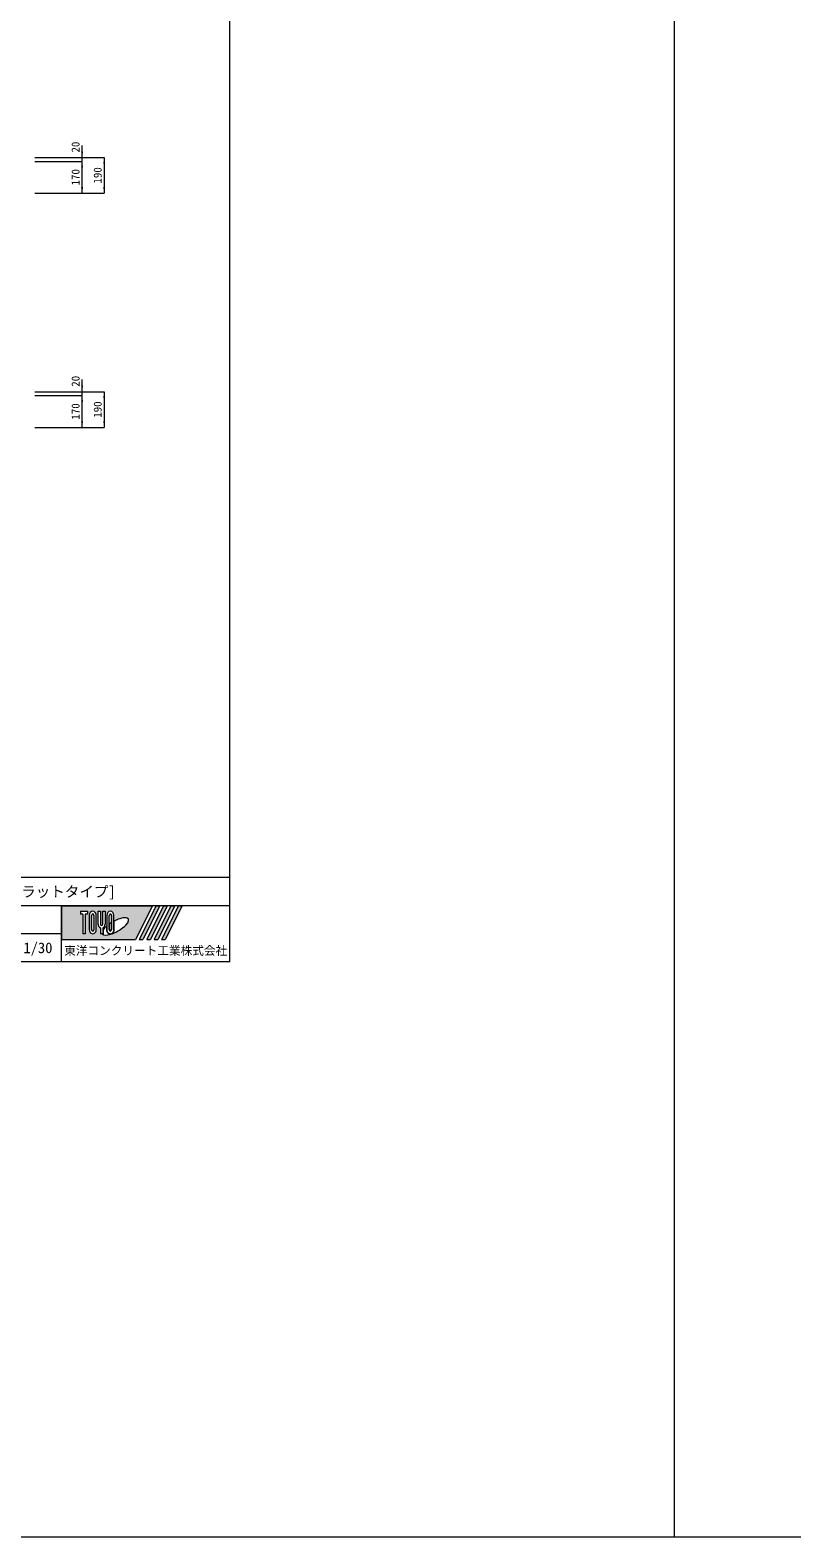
# Model space of a CAD drawing. Units: millimetres at full size, sheet at 1:30; some dimension numbers follow another scale. Extents: x -4102 to 27491, y 36580 to 52719.
# Drawn here: x 13523 to 17589, y 36580 to 44623 of the extents above; entities that cross this region are included whole.
import ezdxf
from ezdxf.enums import TextEntityAlignment as Align

# ---------------------------------------------------------------- set-up
doc = ezdxf.new("R2010")
doc.units = ezdxf.units.MM
doc.header["$LTSCALE"] = 30
for name, color, linetype, lineweight in [('0_2', 7, 'Continuous', 20), ('寸法線', 7, 'Continuous', 9), ('枠', 5, 'Continuous', 5)]:
    doc.layers.add(name, color=color, linetype=linetype, lineweight=lineweight)
doc.styles.add('ＭＳ ゴシック', font='')
doc.styles.get('ＭＳ ゴシック').set_extended_font_data('MS Gothic')

# ---------------------------------------------------------------- blocks, each defined once
blk = doc.blocks.new('filled_arrow')
at = {"color": 0, "linetype": 'Continuous', "lineweight": -2}
blk.add_solid([(7.5, 1.25), (0, 0), (7.5, -1.25)], dxfattribs=at)

msp = doc.modelspace()

# ---------------------------------------------------------------- hatches: boundary and pattern name
at = {"layer": '枠'}
h = msp.add_hatch(color=7, dxfattribs=at)
h.paths.add_polyline_path([(13689.46, 39949.23), (13689.46, 39769.23), (14085.46, 39769.23), (14175.46, 39949.23)])
edge = h.paths.add_edge_path(flags=16)
edge.add_ellipse((13976.98, 39838.43), major_axis=(70.52378, 39.47493), ratio=0.3471473354720696, start_angle=-144.31121600981214, end_angle=72.18990336618737, ccw=False)
edge.add_ellipse((13950.87, 39821.38), major_axis=(-0, 24), ratio=0.8463541666666666, start_angle=-160.70345628560457, end_angle=-90.00000000005912)
edge.add_line((13971.18, 39821.38), (13971.18, 39867.13))
edge = h.paths.add_edge_path(flags=16)
edge.add_ellipse((13950.87, 39897.08), major_axis=(-0, 22.15385), ratio=0.8463541725441261, start_angle=-90.00000000000125, end_angle=89.99999999999869, ccw=False)
edge.add_line((13969.62, 39897.08), (13969.62, 39821.38))
edge.add_ellipse((13950.87, 39821.38), major_axis=(0, 22.15385), ratio=0.8463541725441261, start_angle=90.00000000003172, end_angle=-89.99999999996805, ccw=False)
edge.add_line((13932.12, 39821.38), (13932.12, 39897.08))
edge = h.paths.add_edge_path(flags=16)
edge.add_line((13957.12, 39897.08), (13957.12, 39821.38))
edge.add_ellipse((13950.87, 39821.38), major_axis=(-0, 7.38462), ratio=0.8463542107476151, start_angle=89.9999999999576, end_angle=-90.00000000004258, ccw=False)
edge.add_line((13944.62, 39821.38), (13944.62, 39897.08))
edge.add_ellipse((13950.87, 39897.08), major_axis=(-0, 7.38462), ratio=0.8463542107476151, start_angle=-90.00000000008515, end_angle=89.9999999999153, ccw=False)
edge = h.paths.add_edge_path(flags=16)
edge.add_line((13955.56, 39858.39), (13955.56, 39821.38))
edge.add_ellipse((13950.87, 39821.38), major_axis=(0, 5.53846), ratio=0.8463540961371586, start_angle=90.00000000015052, end_angle=-89.99999999984993, ccw=False)
edge.add_line((13946.18, 39821.38), (13946.18, 39852.33))
edge.add_ellipse((13976.98, 39838.43), major_axis=(70.52378, 39.47493), ratio=0.3471473354720695, start_angle=107.79174171423458, end_angle=126.47131871371656, ccw=False)
edge = h.paths.add_edge_path(flags=16)
edge.add_line((13922.74, 39919.23), (13922.74, 39851.38))
edge.add_ellipse((13903.99, 39851.38), major_axis=(0, 22.15385), ratio=0.8463541725441261, start_angle=-163.34116638240073, end_angle=-89.99999999998937, ccw=False)
edge.add_line((13910.24, 39830.5), (13910.24, 39799.23))
edge.add_line((13910.24, 39799.23), (13897.74, 39799.23))
edge.add_line((13897.74, 39799.23), (13897.74, 39830.5))
edge.add_ellipse((13903.99, 39851.38), major_axis=(-0, 22.15385), ratio=0.8463541725441261, start_angle=89.99999999998931, end_angle=163.3411663824007, ccw=False)
edge.add_line((13885.24, 39851.38), (13885.24, 39919.23))
edge.add_line((13885.24, 39919.23), (13897.74, 39919.23))
edge.add_line((13897.74, 39919.23), (13897.74, 39851.38))
edge.add_ellipse((13903.99, 39851.38), major_axis=(0, 7.38462), ratio=0.8463542107476151, start_angle=90.00000000002824, end_angle=-89.99999999997169)
edge.add_line((13910.24, 39851.38), (13910.24, 39919.23))
edge.add_line((13910.24, 39919.23), (13922.74, 39919.23))
edge = h.paths.add_edge_path(flags=16)
edge.add_line((13930.56, 39840.49), (13930.56, 39821.38))
edge.add_ellipse((13950.87, 39821.38), major_axis=(0, 24), ratio=0.8463541666666666, start_angle=90.00000000002913, end_angle=-171.54427005146601)
edge.add_ellipse((13976.98, 39838.43), major_axis=(70.52378, 39.47493), ratio=0.34714733547206955, start_angle=-178.6495357247078, end_angle=-148.29244213021866, ccw=False)
edge.add_line((13907.55, 39797.38), (13911.81, 39797.38))
edge.add_line((13911.81, 39797.38), (13911.81, 39820.78))
edge.add_ellipse((13976.98, 39838.43), major_axis=(70.52378, 39.47493), ratio=0.34714733547206955, start_angle=148.21912047118607, end_angle=165.90812170313276, ccw=False)
edge = h.paths.add_edge_path(flags=16)
edge.add_ellipse((13857.12, 39897.08), major_axis=(0, 22.15385), ratio=0.8463541725441261, start_angle=-89.99999999996345, end_angle=90.00000000003638, ccw=False)
edge.add_line((13875.87, 39897.08), (13875.87, 39821.38))
edge.add_ellipse((13857.12, 39821.38), major_axis=(-0, 22.15385), ratio=0.8463541725441261, start_angle=89.99999999999397, end_angle=-90.00000000000591, ccw=False)
edge.add_line((13838.37, 39821.38), (13838.37, 39897.08))
edge = h.paths.add_edge_path(flags=16)
edge.add_line((13863.37, 39897.08), (13863.37, 39821.38))
edge.add_ellipse((13857.12, 39821.38), major_axis=(0, 7.38462), ratio=0.8463542107476151, start_angle=90.00000000004229, end_angle=-89.99999999995748, ccw=False)
edge.add_line((13850.87, 39821.38), (13850.87, 39897.08))
edge.add_ellipse((13857.12, 39897.08), major_axis=(-0, 7.38462), ratio=0.8463542107476151, start_angle=-90.00000000008515, end_angle=89.9999999999153, ccw=False)
h.paths.add_polyline_path([(13828.99, 39919.23), (13828.99, 39904.46), (13816.49, 39904.46), (13816.49, 39799.23), (13803.99, 39799.23), (13803.99, 39904.46), (13791.49, 39904.46), (13791.49, 39919.23)], flags=16)
for points in [[(14105.26, 39769.23), (14125.06, 39769.23), (14215.06, 39949.23), (14195.26, 39949.23)], [(14254.66, 39949.23), (14234.86, 39949.23), (14144.86, 39769.23), (14164.66, 39769.23)], [(14294.26, 39949.23), (14274.46, 39949.23), (14184.46, 39769.23), (14204.26, 39769.23)], [(14333.86, 39949.23), (14314.06, 39949.23), (14224.06, 39769.23), (14243.86, 39769.23)]]:
    msp.add_hatch(color=7, dxfattribs=at).paths.add_polyline_path(points)

# ---------------------------------------------------------------- linework, layer by layer
at = {"layer": '0_2', "color": 1}
for p, q in [((16960.02, 51118.18), (16960.02, 36580.28)), ((6428.91, 36580.28), (16960.02, 36580.28)), ((16960.02, 36580.28), (27491.14, 36580.28))]:
    msp.add_line(p, q, dxfattribs=at)
at = {"layer": '寸法線'}
for p, q in [((13800.03, 43889.76), (13800.03, 44007.26)), ((13547.53, 43942.26), (13918.03, 43942.26)), ((13547.53, 43942.26), (13800.03, 43942.26)), ((13547.53, 43922.26), (13800.03, 43922.26)), ((13547.53, 43922.26), (13800.03, 43922.26)), ((13800.03, 43752.26), (13800.03, 43922.26)), ((13918.03, 43942.26), (13918.03, 43752.26)), ((13547.53, 43752.26), (13918.03, 43752.26)), ((13547.53, 43752.26), (13800.03, 43752.26)), ((13800.03, 42639.76), (13800.03, 42757.26)), ((13547.53, 42692.26), (13918.03, 42692.26)), ((13547.53, 42692.26), (13800.03, 42692.26)), ((13547.53, 42672.26), (13800.03, 42672.26)), ((13547.53, 42672.26), (13800.03, 42672.26)), ((13800.03, 42502.26), (13800.03, 42672.26)), ((13918.03, 42692.26), (13918.03, 42502.26)), ((13547.53, 42502.26), (13918.03, 42502.26)), ((13547.53, 42502.26), (13800.03, 42502.26))]:
    msp.add_line(p, q, dxfattribs=at)
at = {"layer": '枠', "lineweight": 20}
for p, q in [((14589.46, 39649.23), (14589.46, 48049.23)), ((14589.46, 40099.23), (11590.86, 40099.23)), ((14589.46, 39949.23), (11590.86, 39949.23)), ((13689.46, 39649.23), (13689.46, 39949.23)), ((13689.46, 39799.23), (11590.86, 39799.23)), ((14589.46, 39649.23), (8799.46, 39649.23))]:
    msp.add_line(p, q, dxfattribs=at)
at = {"layer": '枠'}
for p, q in [((13689.46, 39949.23), (14175.46, 39949.23)), ((13689.46, 39949.23), (13689.46, 39769.23)), ((13791.49, 39919.23), (13828.99, 39919.23)), ((13791.49, 39919.23), (13791.49, 39904.46)), ((13803.99, 39904.46), (13791.49, 39904.46)), ((13803.99, 39904.46), (13803.99, 39799.23)), ((13828.99, 39904.46), (13816.49, 39904.46)), ((13816.49, 39904.46), (13816.49, 39799.23)), ((13828.99, 39919.23), (13828.99, 39904.46)), ((13838.37, 39897.08), (13838.37, 39821.38)), ((13850.87, 39821.38), (13850.87, 39897.08)), ((13863.37, 39897.08), (13863.37, 39821.38)), ((13875.87, 39821.38), (13875.87, 39897.08)), ((13885.24, 39851.38), (13885.24, 39919.23)), ((13885.24, 39919.23), (13897.74, 39919.23)), ((13897.74, 39919.23), (13897.74, 39851.38)), ((13910.24, 39851.38), (13910.24, 39919.23)), ((13910.24, 39919.23), (13922.74, 39919.23)), ((13922.74, 39919.23), (13922.74, 39851.38)), ((13932.12, 39897.08), (13932.12, 39821.38)), ((13944.62, 39821.38), (13944.62, 39897.08)), ((13957.12, 39897.08), (13957.12, 39821.38)), ((13969.62, 39821.38), (13969.62, 39897.08)), ((14175.46, 39949.23), (14085.46, 39769.23)), ((14195.26, 39949.23), (14105.26, 39769.23)), ((14215.06, 39949.23), (14125.06, 39769.23)), ((14234.86, 39949.23), (14144.86, 39769.23)), ((14254.66, 39949.23), (14164.66, 39769.23)), ((14274.46, 39949.23), (14184.46, 39769.23)), ((14195.26, 39949.23), (14215.06, 39949.23)), ((14294.26, 39949.23), (14204.26, 39769.23)), ((14314.06, 39949.23), (14224.06, 39769.23)), ((14234.86, 39949.23), (14254.66, 39949.23)), ((14333.86, 39949.23), (14243.86, 39769.23)), ((14274.46, 39949.23), (14294.26, 39949.23)), ((14314.06, 39949.23), (14333.86, 39949.23)), ((13897.74, 39830.5), (13897.74, 39799.23)), ((13910.24, 39830.5), (13910.24, 39799.23)), ((13911.81, 39820.78), (13911.81, 39797.38)), ((13930.56, 39840.49), (13930.56, 39821.38)), ((13946.18, 39821.38), (13946.18, 39852.33)), ((13955.56, 39858.39), (13955.56, 39821.38)), ((13971.18, 39821.38), (13971.18, 39867.13)), ((13689.46, 39769.23), (14085.46, 39769.23)), ((13816.49, 39799.23), (13803.99, 39799.23)), ((13910.24, 39799.23), (13897.74, 39799.23)), ((13907.55, 39797.38), (13911.81, 39797.38)), ((14105.26, 39769.23), (14125.06, 39769.23)), ((14144.86, 39769.23), (14164.66, 39769.23)), ((14184.46, 39769.23), (14204.26, 39769.23)), ((14224.06, 39769.23), (14243.86, 39769.23))]:
    msp.add_line(p, q, dxfattribs=at)
for centre, major_axis, ratio, start_param, end_param in [((13857.12, 39897.08), (0, 22.15385), 0.846354, 4.712388980385231, 7.853981633975021), ((13857.12, 39897.08), (-0, 7.38462), 0.846354, 4.712388980383433, 7.853981633973232), ((13950.87, 39897.08), (-0, 22.15385), 0.846354, 4.712388980384672, 7.853981633974464), ((13950.87, 39897.08), (-0, 7.38462), 0.846354, 4.712388980383433, 7.853981633973232), ((13857.12, 39821.38), (-0, 22.15385), 0.846354, 1.5707963267948073, 4.712388980384603), ((13857.12, 39821.38), (0, 7.38462), 0.846354, 1.5707963267955218, 4.712388980385318), ((13903.99, 39851.38), (-0, 22.15385), 0.846354, 1.5707963267947391, 2.8017557441351086), ((13903.99, 39851.38), (0, 7.38462), 0.846354, 1.5707963267953136, 4.712388980385108), ((13903.99, 39851.38), (0, 22.15385), 0.846354, 3.481429563044479, 4.712388980384847), ((13976.98, 39838.43), (70.52378, 39.47493), 0.347147, 2.0815196641224665, 2.5155126073167966), ((13950.87, 39821.38), (0, 24), 0.846354, 1.5707963267953269, 3.315467866329368), ((13950.87, 39821.38), (0, 22.15385), 0.846354, 1.5707963267953655, 4.712388980385162), ((13950.87, 39821.38), (-0, 7.38462), 0.846354, 1.570796326794271, 4.712388980384061), ((13976.98, 39838.43), (70.52378, 39.47493), 0.347147, 1.6817405097970406, 1.8219833196615682), ((13950.87, 39821.38), (0, 5.53846), 0.846354, 1.5707963267971206, 4.7123889803869075), ((13976.98, 39838.43), (70.52378, 39.47493), 0.347147, 4.262185332381554, 7.742916281338579), ((13950.87, 39821.38), (-0, 24), 0.846354, 3.5338438000141905, 4.712388980383817), ((13976.98, 39838.43), (70.52378, 39.47493), 0.347147, 3.2093975090573057, 4.20044506328548)]:
    msp.add_ellipse(centre, major_axis=major_axis, ratio=ratio, start_param=start_param, end_param=end_param, dxfattribs=at)

# ---------------------------------------------------------------- block references
at = {"layer": '寸法線', "xscale": 4.33, "yscale": 4.33}
for p, rotation in [((13800.03, 43942.26), 90), ((13800.03, 43922.26), 270), ((13918.03, 43942.26), 270), ((13800.03, 43752.26), 90), ((13918.03, 43752.26), 90), ((13800.03, 42692.26), 90), ((13800.03, 42672.26), 270), ((13918.03, 42692.26), 270), ((13800.03, 42502.26), 90), ((13918.03, 42502.26), 90)]:
    msp.add_blockref('filled_arrow', p, dxfattribs=dict(at, rotation=rotation))

# ---------------------------------------------------------------- texts
at = {"layer": '寸法線', "style": 'ＭＳ ゴシック'}
for s, p in [('20', (13765.03, 43998.35)), ('170', (13765.03, 43837.26)), ('190', (13883.03, 43847.26)), ('20', (13765.03, 42748.35)), ('170', (13765.03, 42587.26)), ('190', (13883.03, 42597.26))]:
    msp.add_text(s, height=42.72, rotation=90, dxfattribs=at).set_placement(p, align=Align.MIDDLE_CENTER)
at = {"layer": '枠', "color": 7, "style": 'ＭＳ ゴシック'}
for s, height, p in [('Ｌ形エプロンブロックＢ[セミフラットタイプ]', 56.96, (13163.86, 40024.23)), ('1/30', 56.96, (13564.22, 39724.23)), ('東洋コンクリート工業株式会社', 45.57, (14139.46, 39709.23))]:
    msp.add_text(s, height=height, dxfattribs=at).set_placement(p, align=Align.MIDDLE_CENTER)

doc.saveas('drawing.dxf')
